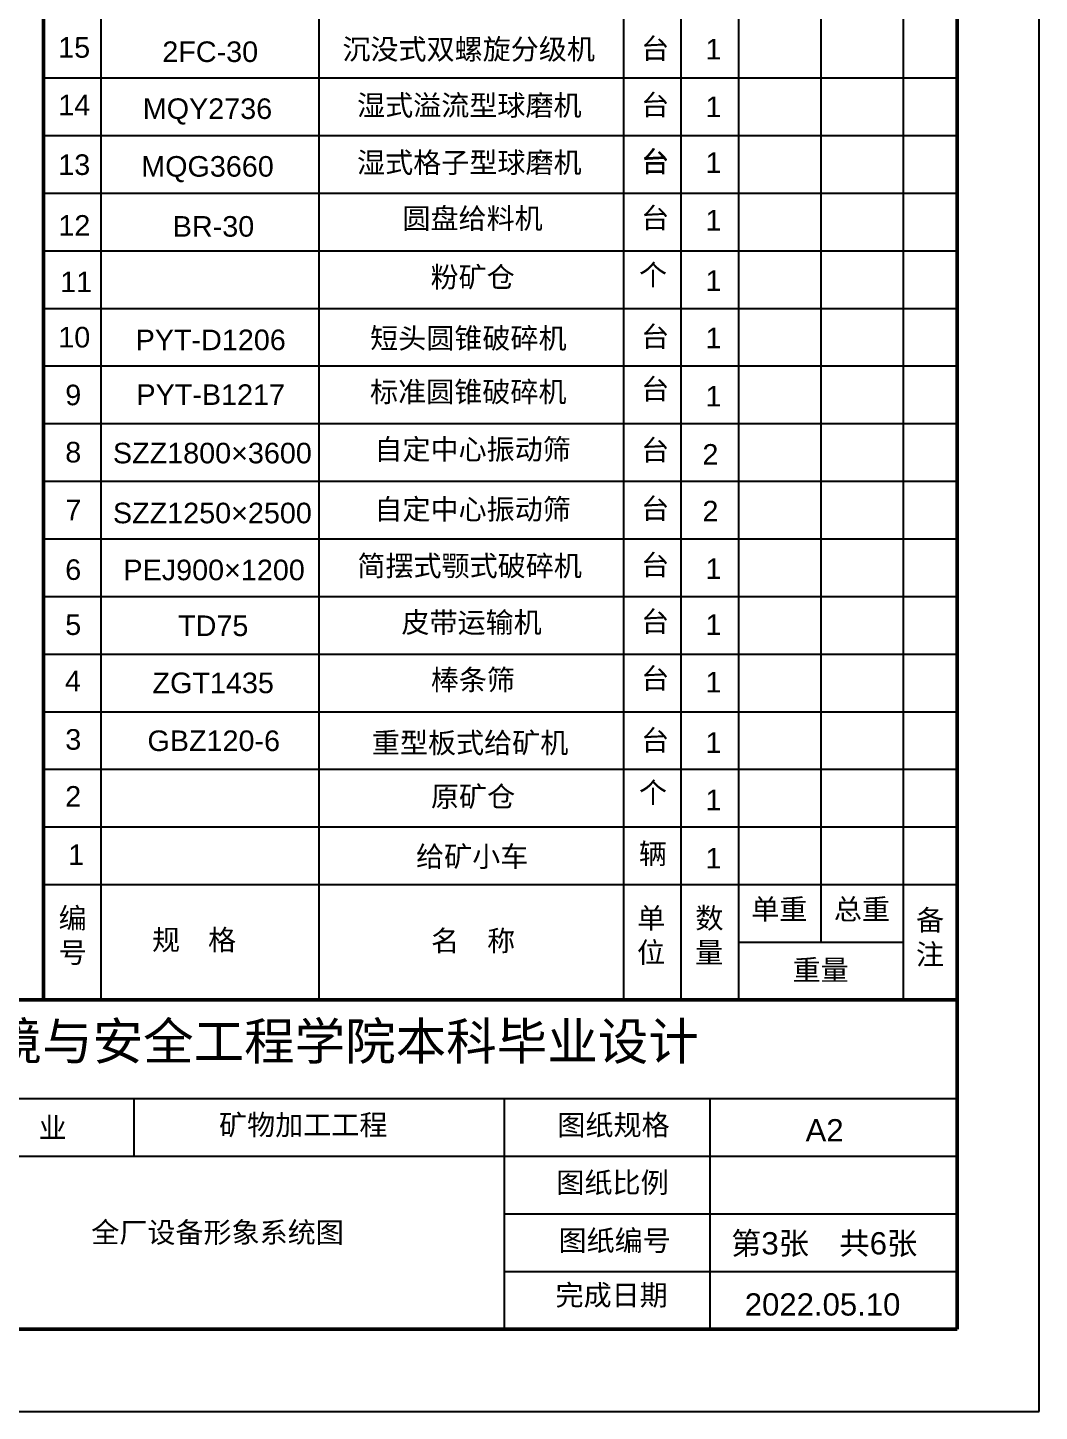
# Model space of a CAD drawing. Header units: millimetres. Extents: x 3322 to 3742, y 971 to 1565.
# Drawn here: x 3619.1 to 3742, y 970.7 to 1138.8 of the extents above; entities that cross this region are included whole.
import ezdxf

# ---------------------------------------------------------------- set-up
doc = ezdxf.new("R2010")
doc.units = ezdxf.units.MM
doc.layers.add('标题栏', color=7, linetype='Continuous')
doc.layers.add('注释层', color=7, linetype='Continuous')
doc.styles.get("Standard").update_dxf_attribs({"font": 'arial.ttf'})

msp = doc.modelspace()

# ---------------------------------------------------------------- linework, layer by layer
for p, q in [((3742.02, 970.73), (3742.02, 1564.73)), ((3628.01, 1020.73), (3628.01, 1265.73)), ((3654.52, 1020.73), (3654.52, 1265.73)), ((3691.52, 1020.73), (3691.52, 1265.73)), ((3698.52, 1020.73), (3698.52, 1265.73)), ((3705.52, 1020.73), (3705.52, 1265.73)), ((3715.52, 1027.73), (3715.52, 1265.73)), ((3725.52, 1020.73), (3725.52, 1265.73)), ((3621.01, 1132.73), (3732.02, 1132.73)), ((3621.01, 1125.73), (3732.02, 1125.73)), ((3621.01, 1118.73), (3732.02, 1118.73)), ((3621.01, 1111.73), (3732.02, 1111.73)), ((3621.01, 1104.73), (3732.02, 1104.73)), ((3621.01, 1097.73), (3732.02, 1097.73)), ((3621.01, 1090.73), (3732.02, 1090.73)), ((3621.01, 1083.73), (3732.02, 1083.73)), ((3621.01, 1076.73), (3732.02, 1076.73)), ((3621.01, 1069.73), (3732.02, 1069.73)), ((3621.01, 1062.73), (3732.02, 1062.73)), ((3621.01, 1055.73), (3732.02, 1055.73)), ((3621.01, 1048.73), (3732.02, 1048.73)), ((3621.01, 1041.73), (3732.02, 1041.73)), ((3621.01, 1034.73), (3732.02, 1034.73)), ((3705.52, 1027.73), (3725.52, 1027.73)), ((3552.02, 1008.73), (3732.02, 1008.73)), ((3677.02, 980.73), (3677.02, 1008.73)), ((3702.02, 980.73), (3702.02, 1008.73)), ((3552.02, 1001.73), (3732.02, 1001.73)), ((3677.02, 994.73), (3732.02, 994.73)), ((3677.02, 987.73), (3732.02, 987.73)), ((3322.02, 970.73), (3742.02, 970.73))]:
    msp.add_line(p, q)
at = {"lineweight": 50}
for p, q in [((3732.02, 980.73), (3732.02, 1554.73)), ((3621.01, 1020.73), (3621.01, 1265.73)), ((3552.02, 1020.73), (3732.02, 1020.73)), ((3347.02, 980.73), (3732.02, 980.73))]:
    msp.add_line(p, q, dxfattribs=at)
at = {"layer": '标题栏'}
msp.add_line((3632.02, 1001.73), (3632.02, 1008.73), dxfattribs=at)

# ---------------------------------------------------------------- texts
at = {"layer": '标题栏', "attachment_point": 1}
for s, insert, char_height, width in [('{\\fSimSun|b0|i0|c134|p2;南华大学资源环境与安全工程学院本科毕业设计}', (3571.74, 1017.94), 4.5, 135.635), ('矿物加工工程', (3642.35, 1006.78), 2.5, 22.2612), ('图纸规格', (3683.46, 1006.77), 2.5, 14.3422), ('专    业', (3613.14, 1006.43), 2.5, 14.7235), ('A2', (3713.62, 1006.23), 2.705, 3.7761), ('图纸比例', (3683.34, 999.77), 2.5, 14.1955), ('全厂设备形象系统图', (3626.82, 993.72), 2.5, 33.3184), ('图纸编号', (3683.6, 992.73), 2.5, 14.2689), ('{\\fSimSun|b0|i0|c134|p2;第}3{\\fSimSun|b0|i0|c134|p2;张  共}6{\\fSimSun|b0|i0|c134|p2;张}', (3704.56, 992.5), 2.7048, 24.0372), ('完成日期', (3683.23, 986.1), 2.5, 14.5915), ('2022.05.10', (3706.23, 985.07), 2.705, 19.9596)]:
    msp.add_mtext(s, dxfattribs=dict(at, insert=insert, char_height=char_height, width=width))
at = {"layer": '注释层', "char_height": 2.5, "attachment_point": 1}
for s, width, heights, insert in [('\\pi1.8177;15', 7, [0], (3620.98, 1137.68)), ('\\pi5.8119;2FC-30', 23, [0], (3629.64, 1137.16)), ('\\pi2.11732;{\\fSimSun|b0|i0|c134|p34;台}', 7, [0], (3691.52, 1137.55)), ('\\pi3.03956;1', 7, [0], (3698.41, 1137.47)), ('\\pi1.8322;14', 7, [0], (3620.98, 1130.69)), ('\\pi3.84737;MQY2736', 23, [0], (3629.23, 1130.24)), ('\\pi2.11732;{\\fSimSun|b0|i0|c134|p34;台}', 7, [0], (3691.52, 1130.7)), ('\\pi3.03956;1', 7, [0], (3698.41, 1130.47)), ('\\pi1.82708;13', 7, [0], (3620.98, 1123.44)), ('\\pi3.65723;MQG3660', 23, [0], (3629.23, 1123.23)), ('\\pi2.11732;{\\fSimSun|b0|i0|c134|p34;台}', 7, [0], (3691.52, 1123.85)), ('\\pi2.11732;{\\fSimSun|b0|i0|c134|p34;台}', 7, [0], (3691.52, 1123.77)), ('\\pi3.03956;1', 7, [0], (3698.41, 1123.68)), ('\\pi2.11732;{\\fSimSun|b0|i0|c134|p34;台}', 7, [0], (3691.52, 1116.97)), ('\\pi3.03956;1', 7, [0], (3698.41, 1116.69)), ('\\pi1.83987;12', 7, [0], (3620.98, 1116.06)), ('\\pi6.76177;BR-30', 23, [0], (3629.96, 1115.94)), ('\\pi1.85894;{\\fSimSun|b0|i0|c134|p34;个}', 7, [0], (3691.52, 1110.06)), ('\\pi2.06838;11', 7, [0], (3620.98, 1109.2)), ('\\pi3.03956;1', 7, [0], (3698.41, 1109.35)), ('\\pi2.11732;{\\fSimSun|b0|i0|c134|p34;台}', 7, [0], (3691.52, 1102.55)), ('\\pi1.83134;10', 7, [0], (3620.98, 1102.48)), ('\\pi2.59141;PYT-D1206', 23, [0], (3629.62, 1102.15)), ('\\pi3.03956;1', 7, [0], (3698.41, 1102.38)), ('\\pi2.11732;{\\fSimSun|b0|i0|c134|p34;台}', 7, [0], (3691.52, 1096.18)), ('\\pi2.67804;9', 7, [0], (3620.98, 1095.46)), ('\\pi2.6869;PYT-B1217', 23, [0], (3629.62, 1095.5)), ('\\pi3.03956;1', 7, [0], (3698.41, 1095.31)), ('\\pi2.67633;8', 7, [0], (3620.98, 1088.51)), ('\\pi0.34983;SZZ1800×3600', 24.5503, [0], (3629.1, 1088.4)), ('\\pi2.11732;{\\fSimSun|b0|i0|c134|p34;台}', 7, [0], (3691.52, 1088.77)), ('\\pi2.67207;2', 7, [0], (3698.41, 1088.24)), ('\\pi2.69083;7', 7, [0], (3620.98, 1081.49)), ('\\pi0.34983;SZZ1250×2500', 24.5503, [0], (3629.1, 1081.12)), ('\\pi2.11732;{\\fSimSun|b0|i0|c134|p34;台}', 7, [0], (3691.52, 1081.66)), ('\\pi2.67207;2', 7, [0], (3698.41, 1081.35)), ('\\pi2.67462;6', 7, [0], (3620.98, 1074.24)), ('\\pi0.69765;PEJ900×1200', 23, [0], (3630.03, 1074.2)), ('\\pi2.11732;{\\fSimSun|b0|i0|c134|p34;台}', 7, [0], (3691.52, 1074.81)), ('\\pi3.03956;1', 7, [0], (3698.41, 1074.35)), ('\\pi2.67121;5', 7, [0], (3620.98, 1067.55)), ('\\pi2.11732;{\\fSimSun|b0|i0|c134|p34;台}', 7, [0], (3691.52, 1067.94)), ('\\pi3.03956;1', 7, [0], (3698.41, 1067.55)), ('\\pi7.34072;TD75', 23, [0], (3630.03, 1067.42)), ('\\pi2.11732;{\\fSimSun|b0|i0|c134|p34;台}', 7, [0], (3691.52, 1061.03)), ('\\pi2.6354;4', 7, [0], (3620.98, 1060.7)), ('\\pi4.22851;ZGT1435', 23, [0], (3630.03, 1060.48)), ('\\pi3.03956;1', 7, [0], (3698.41, 1060.57)), ('\\pi2.68145;3', 7, [0], (3620.98, 1053.61)), ('\\pi3.61716;GBZ120-6', 23, [0], (3630.03, 1053.45)), ('\\pi2.11732;{\\fSimSun|b0|i0|c134|p34;台}', 7, [0], (3691.52, 1053.52)), ('\\pi3.03956;1', 7, [0], (3698.41, 1053.23)), ('\\pi1.85894;{\\fSimSun|b0|i0|c134|p34;个}', 7, [0], (3691.52, 1047.15)), ('\\pi2.67207;2', 7, [0], (3620.98, 1046.69)), ('\\pi3.03956;1', 7, [0], (3698.41, 1046.26)), ('\\pi3.03956;1', 7, [0], (3620.98, 1039.6)), ('\\pi1.84497;{\\fSimSun|b0|i0|c134|p34;辆}', 7, [0], (3691.52, 1039.73)), ('\\pi3.03956;1', 7, [0], (3698.41, 1039.18)), ('\\pi1.92877;{\\fSimSun|b0|i0|c134|p2;编\\P\\pi1.93575;号}', 7, [8.15], (3620.92, 1031.9)), ('\\pi1.87291;{\\fSimSun|b0|i0|c134|p2;单\\P\\pi1.85196;位}', 7, [8.15], (3691.29, 1031.9)), ('\\pi1.87291;{\\fSimSun|b0|i0|c134|p2;数\\P\\pi1.85196;量}', 7, [8.15], (3698.35, 1031.9)), ('\\pi1.59218;{\\fSimSun|b0|i0|c134|p2;单重}', 10, [0], (3705.42, 1032.98)), ('\\pi1.62709;{\\fSimSun|b0|i0|c134|p2;总重}', 10, [0], (3715.43, 1032.98)), ('\\pi1.88687;{\\fSimSun|b0|i0|c134|p2;备\\P\\pi1.87291;注}', 7, [8.15], (3725.16, 1031.66)), ('\\pi7.2905;{\\fSimSun|b0|i0|c134|p2;规  格}', 25, [0], (3626.91, 1029.26)), ('\\pi7.31844;{\\fSimSun|b0|i0|c134|p2;名  称}', 25, [0], (3660.79, 1029.15)), ('\\pi6.57123;{\\fSimSun|b0|i0|c134|p2;重量}', 20, [0], (3705.47, 1025.6))]:
    msp.add_mtext_dynamic_manual_height_columns(s, width=width, gutter_width=12.5, heights=heights, dxfattribs=dict(at, insert=insert))
at = {"layer": '注释层', "lineweight": 60, "char_height": 2.5, "attachment_point": 1}
for s, insert in [('\\pi2.16118;{\\fSimSun|b0|i0|c134|p34;沉没式双螺旋分级机}', (3655.17, 1137.47)), ('\\pi3.94889;{\\fSimSun|b0|i0|c134|p34;湿式溢流型球磨机}', (3655.17, 1130.65)), ('\\pi3.94889;{\\fSimSun|b0|i0|c134|p34;湿式格子型球磨机}', (3655.17, 1123.7)), ('\\pi9.45867;{\\fSimSun|b0|i0|c134|p34;圆盘给料机}', (3655.17, 1116.91)), ('\\pi12.88046;{\\fSimSun|b0|i0|c134|p34;粉矿仓}', (3655.17, 1109.78)), ('\\pi5.75755;{\\fSimSun|b0|i0|c134|p34;短头圆锥破碎机}', (3654.95, 1102.35)), ('\\pi5.74359;{\\fSimSun|b0|i0|c134|p34;标准圆锥破碎机}', (3654.95, 1095.84)), ('\\pi6.05085;{\\fSimSun|b0|i0|c134|p34;自定中心振动筛}', (3655.17, 1088.86)), ('\\pi6.05085;{\\fSimSun|b0|i0|c134|p34;自定中心振动筛}', (3655.17, 1081.58)), ('\\pi3.98381;{\\fSimSun|b0|i0|c134|p34;简摆式颚式破碎机}', (3655.17, 1074.7)), ('\\pi9.33996;{\\fSimSun|b0|i0|c134|p34;皮带运输机}', (3655.17, 1067.83)), ('\\pi12.90839;{\\fSimSun|b0|i0|c134|p34;棒条筛}', (3655.17, 1060.85)), ('\\pi5.74359;{\\fSimSun|b0|i0|c134|p2;重型板式给矿机}', (3655.17, 1053.2)), ('\\pi12.92934;{\\fSimSun|b0|i0|c134|p2;原矿仓}', (3655.17, 1046.67)), ('\\pi11.1137;{\\fSimSun|b0|i0|c134|p2;给矿小车}', (3655.17, 1039.39))]:
    msp.add_mtext_dynamic_manual_height_columns(s, width=36.2218, gutter_width=12.5, heights=[0], dxfattribs=dict(at, insert=insert))

doc.saveas('drawing.dxf')
